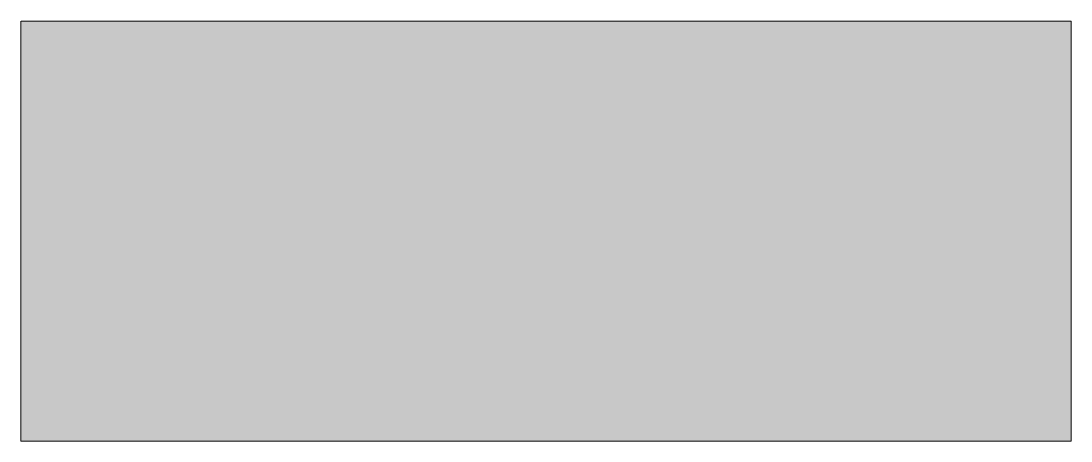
# Model space of a CAD drawing. Header units: metres. Extents: x 20 to 40, y 0 to 8.
import ezdxf

# ---------------------------------------------------------------- set-up
doc = ezdxf.new("R2010")
doc.units = ezdxf.units.M
doc.layers.add('SINIR', color=7, linetype='Continuous', lineweight=18)
doc.layers.add('Tarama', color=253, linetype='Continuous', lineweight=13, true_color=0x8c9aaa)

msp = doc.modelspace()

# ---------------------------------------------------------------- hatches: boundary and pattern name
at = {"layer": 'Tarama'}
msp.add_hatch(color=256, dxfattribs=at).paths.add_polyline_path([(20, 0), (40, 0), (40, 8), (20, 8)])

# ---------------------------------------------------------------- linework, layer by layer
at = {"layer": 'SINIR'}
for p, q in [((40, 8), (20, 8)), ((20, 8), (20, 0)), ((40, 0), (40, 8)), ((20, 0), (40, 0))]:
    msp.add_line(p, q, dxfattribs=at)

doc.saveas('drawing.dxf')
